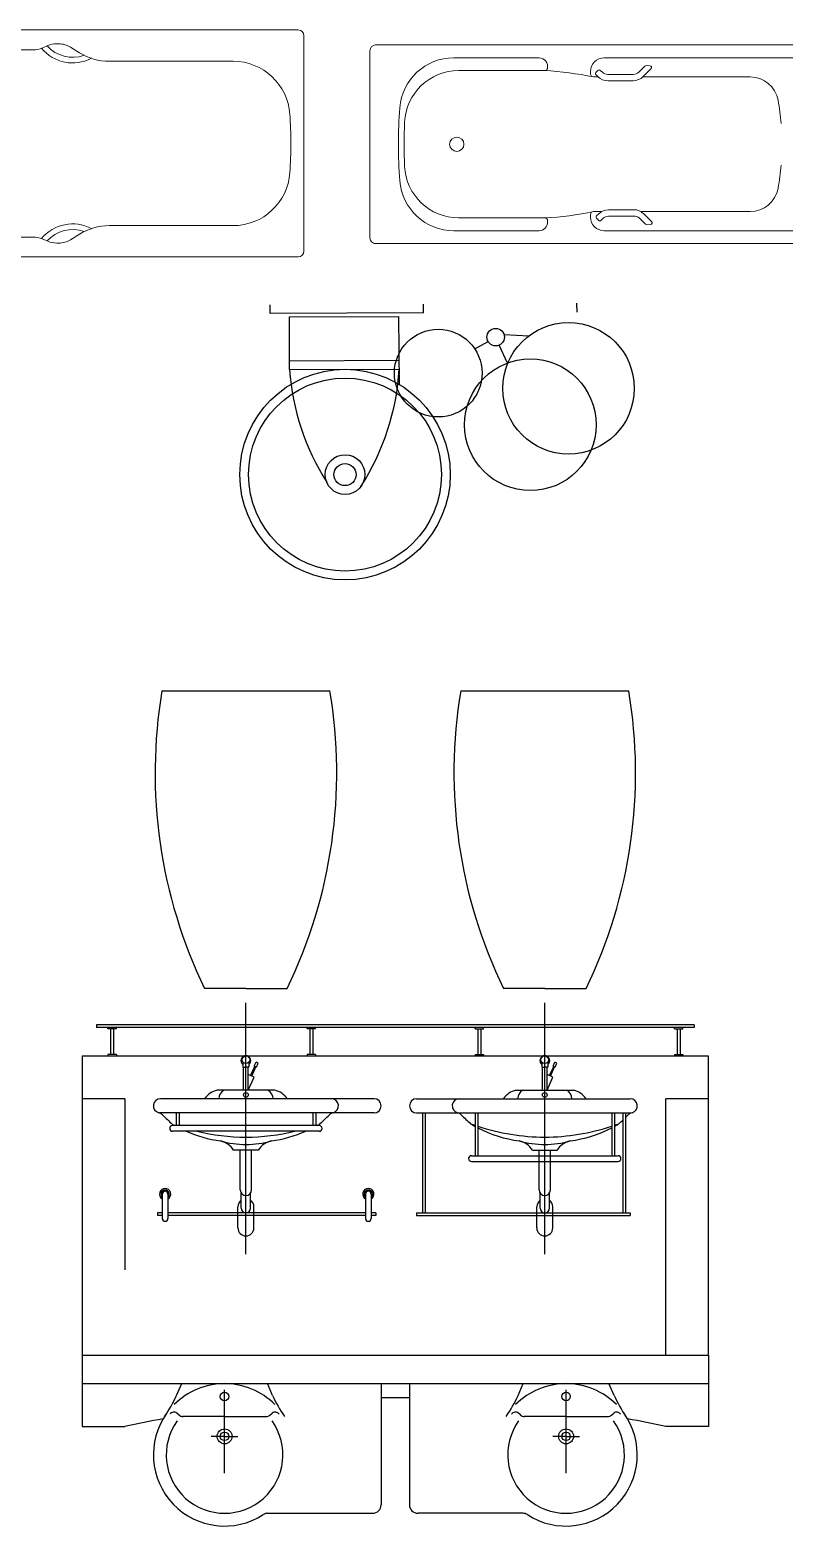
# Model space of a CAD drawing. Header units: millimetres. Extents: x -4763 to 645, y -25 to 217.
# Drawn here: x -53.05 to -50.4, y 12.58 to 17.83 of the extents above; entities that cross this region are included whole.
import ezdxf

# ---------------------------------------------------------------- set-up
doc = ezdxf.new("R2010")
doc.units = ezdxf.units.MM
doc.header["$LTSCALE"] = 0.5
doc.linetypes.add('DASHED', pattern=[15, 12, -3])
doc.layers.add('A740G3', color=3, linetype='Continuous', lineweight=0)
doc.layers.add('MEBEL', color=7, linetype='DASHED')

# ---------------------------------------------------------------- blocks, each defined once
blk = doc.blocks.new('*B222')
at = {"layer": 'A740G3', "color": 0, "linetype": 'ByBlock'}
for p, q in [((1672, 0), (20, 0)), ((0, -20), (0, -35)), ((0, -35), (0, -677)), ((594.123494, -45), (294.327572, -45)), ((1492, -45), (822.992291, -45)), ((1692, -677), (1692, -20)), ((613.488411, -90), (311.596266, -90)), ((774.992291, -93), (774.992291, -102)), ((793.711267, -96.847132), (800.517601, -89.52089)), ((808.997146, -89.208945), (816.289742, -95.984019)), ((835.347475, -103.470541), (924.370156, -103.470541)), ((944.164202, -95.274473), (965.29701, -74.152215)), ((959.716666, -110.834706), (987.006326, -83.55867)), ((969.954515, -72.410348), (983.180668, -73.329403)), ((801.315806, -112), (784.992291, -112)), ((794.023213, -105.326678), (801.315809, -112.101752)), ((835.347475, -125.470541), (924.370156, -125.470541)), ((1335.206557, -112), (958.51102, -112)), ((1672, -225), (1672, -472)), ((311.596266, -607), (614.123494, -607)), ((624.123494, -617), (624.123494, -622)), ((774.992291, -595), (774.992291, -604)), ((784.992291, -585), (814.263476, -585)), ((795.977488, -608.106375), (802.848501, -615.371991)), ((796.214249, -599.624397), (803.446497, -592.784939)), ((811.330479, -615.608752), (818.562727, -608.769294)), ((837.358311, -579.114983), (926.377493, -578.325791)), ((837.553342, -601.114119), (926.572524, -600.324926)), ((946.438451, -608.345196), (967.75768, -629.279281)), ((951.781638, -585), (1335.206557, -585)), ((961.852362, -592.647701), (989.382753, -619.68074)), ((972.430443, -630.97979), (985.647929, -629.94352)), ((294.327572, -652), (594.123494, -652)), ((822.992291, -652), (1492, -652)), ((15, -696.36), (20, -697)), ((20, -697), (1672, -697))]:
    blk.add_line(p, q, dxfattribs=at)
for centre, radius, start, end in [((20, -20), 20, 90, 180), ((1672, -20), 20, 0.001, 90), ((294.327572, -235), 190, 90, 175.632922222), ((594.123494, -75), 30, 345.522488889, 90), ((822.992291, -93), 48, 90, 180), ((1492, -225), 180, 0, 90), ((311.596266, -280), 190, 90, 177.330136111), ((613.488411, -80), 10, 270, 345.522488889), ((554.670767, -1228.011114), 1139.530084, 78.339055556, 87.041322222), ((784.992291, -102), 10, 180, 246.879636111), ((798.107013, -100.930932), 6, 137.106844444, 227.106847222), ((804.913346, -93.60469), 6, 47.106844444, 137.106844444), ((835.347475, -75.470541), 28, 227.106847222, 270), ((924.370156, -75.470541), 28, 270, 314.985697222), ((969.538591, -78.395914), 6, 86.025033333, 134.985694444), ((982.764745, -79.31497), 6, 314.985697222, 86.025033333), ((835.347475, -75.470541), 50, 227.106847222, 270), ((924.370156, -75.470541), 50, 270, 314.985697222), ((1335.206557, -212), 100, 10.232155556, 90), ((579.006763, -348.5), 868.420704, 4.81425, 10.232155556), ((1780.55625, -348.5), 1680.55625, 175.632922222, 184.367077778), ((1780.55625, -348.5), 1660.55625, 177.330136111, 182.669863889), ((305, -348.5), 25, 0, 180), ((305, -348.5), 25, 180, 360), ((311.596266, -417), 190, 182.669863889, 270), ((579.006763, -348.5), 868.420704, 349.767844444, 355.18575), ((1492, -472), 180, 270, 0), ((294.327572, -462), 190, 184.367077778, 270), ((1335.206557, -485), 100, 270, 349.767844444), ((594.123494, -622), 30, 270, 0), ((614.123494, -617), 10, 0, 90), ((554.391233, 531.47511), 1140.041016, 273.003380556, 281.669988889), ((784.992291, -595), 10, 113.138391667, 180), ((822.992291, -604), 48, 180, 270), ((800.336857, -603.983767), 6, 133.401088889, 223.401091667), ((807.207871, -611.249383), 6, 223.401091667, 313.401091667), ((837.801564, -629.113019), 50, 90.507936111, 133.401088889), ((837.801564, -629.113019), 28, 90.507936111, 133.401088889), ((926.820746, -628.323826), 50, 45.522241667, 90.507936111), ((926.820746, -628.323826), 28, 45.522241667, 90.507936111), ((971.961474, -624.998146), 6, 225.522244444, 274.482905556), ((985.17896, -623.961875), 6, 274.482905556, 45.522241667), ((20, -677), 20, 180, 270), ((1672, -677), 20, 270.001002778, 359.999002778)]:
    blk.add_arc(centre, radius, start, end, dxfattribs=at)
blk = doc.blocks.new('PLUMBING0061')
at = {"color": 0, "linetype": 'ByBlock'}
blk.add_blockref('*B222', (0, 0), dxfattribs=at)
blk = doc.blocks.new('*B224')
at = {"layer": 'A740G3', "color": 0, "linetype": 'ByBlock'}
for p, q in [((1666, 0), (20, 0)), ((0, -20), (0, -35)), ((0, -35), (0, -777)), ((817.424414, -48.683176), (824.165643, -48.683176)), ((1686, -777), (1686, -20)), ((327.223808, -70), (734.975214, -70)), ((766.670137, -63.453604), (785.729491, -55.229572)), ((866.394013, -60.736396), (897.175674, -79.866948)), ((1436.981439, -110), (1002.746598, -110)), ((327.223808, -727), (734.975214, -727)), ((766.670137, -733.546396), (785.729491, -741.770428)), ((866.394013, -736.263604), (897.175674, -717.133052)), ((1002.746598, -687), (1436.981439, -687)), ((817.424414, -748.316824), (824.165643, -748.316824)), ((15, -796.36), (20, -797)), ((20, -797), (1666, -797))]:
    blk.add_line(p, q, dxfattribs=at)
blk.add_circle((285, -398.5), 20, dxfattribs=at)
for centre, radius, start, end in [((20, -20), 20, 90, 180), ((1666, -20), 20, 0.001, 90), ((817.424414, -128.683176), 80, 90, 113.339994444), ((824.165643, -128.683176), 80, 58.139383333, 90), ((327.223808, -270), 200, 90, 173.564847222), ((734.975214, 10), 80, 270, 293.339997222), ((873.339157, 24.493537), 140.565743, 219.216138889, 297.967394444), ((873.339157, 24.493537), 120.565743, 221.957063889, 289.577558333), ((1002.746598, 90), 200, 238.139386111, 270), ((1436.981439, -310), 200, 3.906977778, 90), ((1466.516779, -398.5), 1346.516779, 173.564847222, 186.435152778), ((141.142543, -398.5), 1498.857457, 356.093022222, 3.906977778), ((1436.981439, -487), 200, 270, 356.093022222), ((327.223808, -527), 200, 186.435152778, 270), ((873.339157, -821.493537), 140.565743, 62.032605556, 140.783861111), ((734.975214, -807), 80, 66.660002778, 90), ((873.339157, -821.493537), 120.565743, 70.422441667, 138.042936111), ((1002.746598, -887), 200, 90, 121.860613889), ((20, -777), 20, 180, 270), ((817.424414, -668.316824), 80, 246.660005556, 270), ((824.165643, -668.316824), 80, 270, 301.860616667), ((1666, -777), 20, 270.001002778, 359.999002778)]:
    blk.add_arc(centre, radius, start, end, dxfattribs=at)
blk = doc.blocks.new('PLUMBING0064')
at = {"color": 0, "linetype": 'ByBlock'}
blk.add_blockref('*B224', (0, 0), dxfattribs=at)

msp = doc.modelspace()

# ---------------------------------------------------------------- linework, layer by layer
at = {"layer": 'MEBEL', "color": 7, "linetype": 'Continuous'}
for p, q in [((-52.20367, 16.83475), (-52.20383, 16.86555)), ((-51.66467, 16.83755), (-51.66483, 16.86835)), ((-51.12568, 16.84036), (-51.12584, 16.87116)), ((-51.66467, 16.83755), (-52.20367, 16.83475)), ((-52.13613, 16.82302), (-51.75113, 16.82517)), ((-52.1351, 16.63822), (-52.13613, 16.82302)), ((-51.7498, 16.58628), (-51.75113, 16.82517)), ((-51.38189, 16.76135), (-51.29538, 16.75626)), ((-51.48453, 16.71067), (-51.43811, 16.73707)), ((-51.37035, 16.66098), (-51.39872, 16.7242)), ((-52.13527, 16.66902), (-51.75027, 16.67117)), ((-52.1351, 16.63822), (-51.7501, 16.64037)), ((-52.58363, 15.51039), (-51.99374, 15.51039)), ((-51.5339, 15.51039), (-50.94401, 15.51039))]:
    msp.add_line(p, q, dxfattribs=at)
at = {"layer": 'MEBEL', "color": 7, "linetype": 'Continuous', "ltscale": 0.7}
for p, q in [((-52.28869, 14.46561), (-52.43363, 14.46561)), ((-52.28869, 14.46561), (-52.14374, 14.46561)), ((-51.23896, 14.46561), (-51.3839, 14.46561)), ((-51.23896, 14.46561), (-51.09401, 14.46561)), ((-52.28869, 13.53282), (-52.28869, 14.41561)), ((-51.23896, 13.53282), (-51.23896, 14.41561)), ((-50.71382, 14.33876), (-52.81382, 14.33876)), ((-52.81382, 14.33876), (-52.81382, 14.32876)), ((-50.71382, 14.33876), (-50.71382, 14.32876)), ((-50.71382, 14.32876), (-52.81382, 14.32876)), ((-52.77382, 14.32376), (-52.77382, 14.32876)), ((-52.74382, 14.32376), (-52.77382, 14.32376)), ((-52.76382, 14.32376), (-52.76382, 14.23376)), ((-52.75382, 14.32376), (-52.75382, 14.23376)), ((-52.74382, 14.32376), (-52.74382, 14.32876)), ((-52.07382, 14.32376), (-52.07382, 14.32876)), ((-52.04382, 14.32376), (-52.07382, 14.32376)), ((-52.06382, 14.32376), (-52.06382, 14.23376)), ((-52.05382, 14.32376), (-52.05382, 14.23376)), ((-52.04382, 14.32376), (-52.04382, 14.32876)), ((-51.48382, 14.32376), (-51.48382, 14.32876)), ((-51.48382, 14.32376), (-51.45382, 14.32376)), ((-51.47382, 14.32376), (-51.47382, 14.23376)), ((-51.46382, 14.32376), (-51.46382, 14.23376)), ((-51.45382, 14.32376), (-51.45382, 14.32876)), ((-50.78382, 14.32376), (-50.78382, 14.32876)), ((-50.78382, 14.32376), (-50.75382, 14.32376)), ((-50.77382, 14.32376), (-50.77382, 14.23376)), ((-50.76382, 14.32376), (-50.76382, 14.23376)), ((-50.75382, 14.32376), (-50.75382, 14.32876)), ((-52.74382, 14.23376), (-52.77382, 14.23376)), ((-52.77382, 14.23376), (-52.77382, 14.22876)), ((-52.74382, 14.23376), (-52.74382, 14.22876)), ((-52.07382, 14.23376), (-52.07382, 14.22876)), ((-52.04382, 14.23376), (-52.07382, 14.23376)), ((-52.04382, 14.23376), (-52.04382, 14.22876)), ((-51.48382, 14.23376), (-51.45382, 14.23376)), ((-51.48382, 14.23376), (-51.48382, 14.22876)), ((-51.45382, 14.23376), (-51.45382, 14.22876)), ((-51.23896, 13.9001), (-51.23896, 14.2521)), ((-50.78382, 14.23376), (-50.78382, 14.22876)), ((-50.78382, 14.23376), (-50.75382, 14.23376)), ((-50.75382, 14.23376), (-50.75382, 14.22876)), ((-50.66382, 14.22876), (-52.86382, 14.22876)), ((-52.29899, 14.20737), (-52.29899, 14.18932)), ((-52.29899, 14.18932), (-52.28869, 14.18932)), ((-52.29701, 14.10876), (-52.29701, 14.18932)), ((-52.27839, 14.18932), (-52.28869, 14.18932)), ((-52.28037, 14.10876), (-52.28037, 14.18932)), ((-52.27839, 14.20737), (-52.27839, 14.18932)), ((-52.27203, 14.16021), (-52.25742, 14.19228)), ((-52.26834, 14.15856), (-52.2541, 14.19081)), ((-52.25928, 14.1931), (-52.25316, 14.20697)), ((-52.25207, 14.18992), (-52.25928, 14.1931)), ((-52.24595, 14.20379), (-52.25316, 14.20697)), ((-52.25316, 14.20697), (-52.25316, 14.20697)), ((-52.25207, 14.18992), (-52.24595, 14.20379)), ((-52.25113, 14.20607), (-52.25112, 14.20609)), ((-52.25112, 14.20609), (-52.25112, 14.20609)), ((-52.24798, 14.20468), (-52.24798, 14.20468)), ((-52.24798, 14.20468), (-52.24798, 14.20468)), ((-51.24926, 14.20737), (-51.24926, 14.18932)), ((-51.24926, 14.18932), (-51.23896, 14.18932)), ((-51.24728, 14.10876), (-51.24728, 14.18932)), ((-51.22866, 14.18932), (-51.23896, 14.18932)), ((-51.23064, 14.10876), (-51.23064, 14.18932)), ((-51.22866, 14.20737), (-51.22866, 14.18932)), ((-51.2223, 14.16021), (-51.20769, 14.19228)), ((-51.21861, 14.15856), (-51.20437, 14.19081)), ((-51.20955, 14.1931), (-51.20343, 14.20697)), ((-51.20234, 14.18992), (-51.20955, 14.1931)), ((-51.20343, 14.20697), (-51.20343, 14.20697)), ((-51.19622, 14.20379), (-51.20343, 14.20697)), ((-51.20234, 14.18992), (-51.19622, 14.20379)), ((-51.2014, 14.20607), (-51.20139, 14.20609)), ((-51.20139, 14.20609), (-51.20139, 14.20609)), ((-51.19825, 14.20468), (-51.19825, 14.20468)), ((-51.19825, 14.20468), (-51.19825, 14.20468)), ((-50.66382, 13.17876), (-50.66382, 14.22876)), ((-52.26001, 14.15488), (-52.28037, 14.16387)), ((-52.28037, 14.10876), (-52.26001, 14.15488)), ((-51.21028, 14.15488), (-51.23064, 14.16387)), ((-51.23064, 14.10876), (-51.21028, 14.15488)), ((-52.71382, 14.07876), (-52.86382, 14.07876)), ((-52.71382, 14.07876), (-52.71382, 13.47876)), ((-51.83869, 14.07876), (-52.58869, 14.07876)), ((-52.18746, 14.10876), (-52.38992, 14.10876)), ((-51.68896, 14.07876), (-50.93896, 14.07876)), ((-51.34019, 14.10876), (-51.13773, 14.10876)), ((-50.81382, 13.17876), (-50.81382, 14.07876)), ((-50.66382, 14.07876), (-50.81382, 14.07876)), ((-51.83869, 14.02876), (-52.59246, 14.02876)), ((-52.53369, 14.02876), (-52.53369, 13.98473)), ((-52.52369, 14.02876), (-52.52369, 13.98473)), ((-52.05369, 14.02876), (-52.05369, 13.98473)), ((-52.04369, 14.02876), (-52.04369, 13.98473)), ((-51.68896, 14.02876), (-50.93519, 14.02876)), ((-51.66896, 14.02876), (-51.66896, 13.67876)), ((-51.65896, 14.02876), (-51.65896, 13.67876)), ((-51.48396, 14.02876), (-51.48396, 13.87876)), ((-51.47396, 14.02876), (-51.47396, 13.87876)), ((-51.00396, 14.02876), (-51.00396, 13.87876)), ((-50.99396, 14.02876), (-50.99396, 13.87876)), ((-50.96519, 14.02876), (-50.96519, 13.67876)), ((-50.95519, 14.02876), (-50.95519, 13.67876)), ((-52.03093, 13.98473), (-52.54645, 13.98473)), ((-52.03093, 13.96473), (-52.54645, 13.96473)), ((-52.24565, 13.89876), (-52.33173, 13.89876)), ((-52.30843, 13.75876), (-52.30843, 13.89876)), ((-52.26895, 13.75876), (-52.26895, 13.89876)), ((-51.49672, 13.87876), (-50.9812, 13.87876)), ((-51.28199, 13.89876), (-51.19592, 13.89876)), ((-51.2587, 13.75876), (-51.2587, 13.89876)), ((-51.21922, 13.75876), (-51.21922, 13.89876)), ((-51.49672, 13.85876), (-50.9812, 13.85876)), ((-52.58246, 13.744), (-52.58246, 13.65876)), ((-52.56246, 13.744), (-52.56246, 13.65876)), ((-52.305, 13.69506), (-52.305, 13.74763)), ((-52.27238, 13.69506), (-52.27238, 13.74763)), ((-51.86869, 13.744), (-51.86869, 13.65876)), ((-51.84869, 13.744), (-51.84869, 13.65876)), ((-51.25527, 13.69506), (-51.25527, 13.74763)), ((-51.22265, 13.69506), (-51.22265, 13.74763)), ((-52.58246, 13.67876), (-52.59869, 13.67876)), ((-52.59869, 13.67876), (-52.59869, 13.66876)), ((-52.58246, 13.66876), (-52.59869, 13.66876)), ((-51.86869, 13.67876), (-52.56246, 13.67876)), ((-51.86869, 13.66876), (-52.56246, 13.66876)), ((-52.31673, 13.62538), (-52.31673, 13.69952)), ((-52.26065, 13.62538), (-52.26065, 13.69952)), ((-51.83246, 13.67876), (-51.84869, 13.67876)), ((-51.83246, 13.66876), (-51.84869, 13.66876)), ((-51.83246, 13.67876), (-51.83246, 13.66876)), ((-51.68896, 13.67876), (-50.93896, 13.67876)), ((-51.68896, 13.67876), (-51.68896, 13.66876)), ((-51.68896, 13.66876), (-50.93896, 13.66876)), ((-51.267, 13.62538), (-51.267, 13.69952)), ((-51.21092, 13.62538), (-51.21092, 13.69952)), ((-50.93896, 13.67876), (-50.93896, 13.66876)), ((-52.86382, 13.17876), (-52.86382, 12.92876)), ((-50.66382, 13.17876), (-50.66382, 12.92876)), ((-52.86382, 13.07876), (-50.66382, 13.07876)), ((-52.53245, 13.03668), (-52.51416, 13.07876)), ((-52.19492, 13.03668), (-52.21322, 13.07876)), ((-51.81369, 13.07876), (-51.81369, 12.65376)), ((-51.81369, 13.07876), (-51.71417, 13.07876)), ((-51.71417, 13.07876), (-51.71417, 12.65376)), ((-51.33293, 13.03668), (-51.31464, 13.07876)), ((-50.9954, 13.03668), (-51.0137, 13.07876)), ((-52.36369, 12.76444), (-52.36369, 13.05661)), ((-51.16417, 12.76444), (-51.16417, 13.05661)), ((-52.52277, 12.96796), (-52.53108, 12.97523)), ((-52.20461, 12.96796), (-52.1963, 12.97523)), ((-51.32325, 12.96796), (-51.33156, 12.97523)), ((-51.00509, 12.96796), (-50.99678, 12.97523)), ((-52.86382, 12.92876), (-52.71382, 12.92876)), ((-52.36369, 12.96376), (-52.51183, 12.96376)), ((-52.36369, 12.96376), (-52.21554, 12.96376)), ((-51.16417, 12.96376), (-51.31231, 12.96376)), ((-51.16417, 12.96376), (-51.01602, 12.96376)), ((-50.66382, 12.92876), (-50.81382, 12.92876)), ((-52.36369, 12.89376), (-52.41042, 12.89376)), ((-52.36369, 12.89376), (-52.31696, 12.89376)), ((-51.16417, 12.89376), (-51.2109, 12.89376)), ((-51.16417, 12.89376), (-51.11744, 12.89376)), ((-52.21146, 12.62376), (-51.84369, 12.62376)), ((-51.3164, 12.62376), (-51.68417, 12.62376))]:
    msp.add_line(p, q, dxfattribs=at)
at = {"layer": 'MEBEL', "color": 1, "linetype": 'Continuous', "ltscale": 0.7}
for p, q in [((-52.86382, 14.22876), (-52.86382, 13.17876)), ((-52.86382, 13.17876), (-50.66382, 13.17876))]:
    msp.add_line(p, q, dxfattribs=at)
at = {"layer": 'MEBEL', "color": 7, "linetype": 'Continuous'}
for centre, radius in [((-51.61312, 16.62593), 0.154), ((-51.41133, 16.7523), 0.0308), ((-51.15554, 16.5724), 0.231), ((-51.28942, 16.44462), 0.231), ((-51.94054, 16.2697), 0.3696), ((-51.94054, 16.2697), 0.3388), ((-51.94054, 16.2697), 0.0696), ((-51.94054, 16.2697), 0.0388)]:
    msp.add_circle(centre, radius, dxfattribs=at)
at = {"layer": 'MEBEL', "color": 7, "linetype": 'Continuous', "ltscale": 0.7}
for centre, radius in [((-52.28869, 14.21579), 0.01331), ((-51.23896, 14.21579), 0.01331), ((-52.28869, 14.09232), 0.00832), ((-51.23896, 14.09232), 0.00832), ((-52.36369, 13.03376), 0.015), ((-51.16417, 13.03376), 0.015), ((-52.36369, 12.89376), 0.02626), ((-51.16417, 12.89376), 0.02626), ((-52.36369, 12.89376), 0.015), ((-51.16417, 12.89376), 0.015)]:
    msp.add_circle(centre, radius, dxfattribs=at)
at = {"layer": 'MEBEL', "color": 7, "linetype": 'Continuous'}
for centre, radius, start, end in [((-51.29502, 16.69618), 0.84208, 183.94653, 212.53786), ((-52.60452, 16.69132), 0.85593, 327.22507, 356.58739)]:
    msp.add_arc(centre, radius, start, end, dxfattribs=at)
at = {"layer": 'MEBEL', "color": 7, "linetype": 'Continuous', "ltscale": 0.7}
for centre, radius, start, end in [((-50.87425, 15.22265), 1.73344, 170.44503, 205.89532), ((-53.70313, 15.22265), 1.73344, 334.10468, 9.55497), ((-49.82451, 15.22265), 1.73344, 170.44503, 205.89532), ((-52.6534, 15.22265), 1.73344, 334.10468, 9.55497), ((-52.28869, 14.2126), 0.01729, 306.58642, 233.41358), ((-51.23896, 14.2126), 0.01729, 306.58642, 233.41358), ((-52.58869, 14.05376), 0.025, 90, 255.11642), ((-52.37278, 14.03681), 0.07396, 103.40272, 145.45015), ((-52.35, 14.07876), 0.03395, 117.91136, 180), ((-52.22738, 14.07876), 0.03395, 0, 62.08864), ((-52.2046, 14.03681), 0.07396, 34.54985, 76.59728), ((-51.98869, 14.05376), 0.025, 284.88358, 90), ((-51.83869, 14.05376), 0.025, 270, 90), ((-51.68896, 14.05376), 0.025, 90, 270), ((-51.53896, 14.05376), 0.025, 90, 255.11642), ((-51.32304, 14.03681), 0.07396, 103.40272, 145.45015), ((-51.30027, 14.07876), 0.03395, 117.91136, 180), ((-51.17765, 14.07876), 0.03395, 0, 62.08864), ((-51.15487, 14.03681), 0.07396, 34.54985, 76.59728), ((-50.93896, 14.05376), 0.025, 284.88358, 90), ((-52.60282, 14.0006), 0.03, 45.79317, 75.11642), ((-51.97456, 14.0006), 0.03, 104.88358, 134.20683), ((-51.55309, 14.0006), 0.03, 45.79317, 75.11642), ((-50.92483, 14.0006), 0.03, 104.88358, 134.20683), ((-51.60382, 15.02764), 1.40276, 225.79316, 227.77266), ((-51.60382, 15.02764), 1.40276, 225.79317, 226.32873), ((-52.54645, 13.97473), 0.01, 90, 270), ((-52.31284, 14.3913), 0.46534, 239.84765, 240.89199), ((-52.26454, 14.3913), 0.46534, 299.10801, 300.15235), ((-52.03093, 13.97473), 0.01, 270, 90), ((-52.97356, 15.02764), 1.40276, 312.22734, 314.20683), ((-50.55409, 15.02764), 1.40276, 225.79317, 227.6387), ((-51.23294, 14.71966), 0.77569, 249.91865, 251.1189), ((-51.47906, 14.0133), 0.03, 227.6387, 240.26066), ((-51.26311, 14.3913), 0.46534, 240.26066, 241.66705), ((-51.23294, 14.71966), 0.77569, 251.89776, 269.55555), ((-51.26311, 14.3913), 0.46534, 243.05694, 261.92845), ((-51.24498, 14.71966), 0.77569, 270.44445, 288.10224), ((-51.21481, 14.3913), 0.46534, 278.07155, 296.94306), ((-51.24498, 14.71966), 0.77569, 288.8811, 290.08135), ((-51.21481, 14.3913), 0.46534, 298.33295, 299.73934), ((-50.99885, 14.0133), 0.03, 299.73934, 312.3613), ((-51.92383, 15.02764), 1.40276, 312.3613, 313.1092), ((-51.92383, 15.02764), 1.40276, 313.67127, 314.20683), ((-52.31284, 14.3913), 0.46534, 246.44597, 261.92845), ((-52.28267, 14.71966), 0.77569, 256.71543, 269.55555), ((-52.3925, 13.85984), 0.07217, 32.63697, 78.55584), ((-52.28869, 14.25781), 0.33926, 254.70545, 285.29455), ((-52.29471, 14.71966), 0.77569, 270.44445, 283.28457), ((-52.18488, 13.85984), 0.07217, 101.44416, 147.36303), ((-52.26454, 14.3913), 0.46534, 278.07155, 293.55403), ((-51.23896, 14.25781), 0.33926, 254.70545, 285.29455), ((-51.34277, 13.85984), 0.07217, 32.63697, 78.55584), ((-51.13515, 13.85984), 0.07217, 101.44416, 147.36303), ((-51.49672, 13.86876), 0.01, 90, 270), ((-50.9812, 13.86876), 0.01, 270, 90), ((-52.57246, 13.744), 0.0197, 300.50392, 239.49608), ((-51.85869, 13.744), 0.0197, 300.50392, 239.49608), ((-52.57246, 13.744), 0.01445, 313.79884, 226.20116), ((-52.57246, 13.744), 0.01, 0, 180), ((-52.28869, 13.69952), 0.02804, 125.56407, 180), ((-52.28869, 13.75876), 0.01974, 180, 0), ((-52.28869, 13.69952), 0.02804, 0, 54.43593), ((-51.85869, 13.744), 0.01445, 313.79884, 226.20116), ((-51.85869, 13.744), 0.01, 0, 180), ((-51.23896, 13.69952), 0.02804, 125.56407, 180), ((-51.23896, 13.75876), 0.01974, 180, 0), ((-51.23896, 13.69952), 0.02804, 0, 54.43593), ((-52.57246, 13.65876), 0.01, 180, 0), ((-52.28869, 13.69506), 0.01631, 180, 0), ((-51.85869, 13.65876), 0.01, 180, 0), ((-51.23896, 13.69506), 0.01631, 180, 0), ((-52.28869, 13.62538), 0.02804, 180, 0), ((-51.23896, 13.62538), 0.02804, 180, 0), ((-52.36369, 12.82876), 0.25, 44.90138, 135.09862), ((-51.16417, 12.82876), 0.25, 44.90138, 135.09862), ((-52.9626, 13.234), 0.47325, 325.17754, 335.35868), ((-51.76477, 13.234), 0.47325, 204.64132, 214.82246), ((-51.76382, 8.46626), 4.5625, 89.37642, 90.62622), ((-51.76308, 13.234), 0.47325, 325.17754, 335.35868), ((-50.56525, 13.234), 0.47325, 204.64132, 214.82246), ((-52.36369, 12.82876), 0.25, 144.51727, 302.93523), ((-52.54129, 12.96119), 0.01737, 53.98099, 144.04012), ((-52.18609, 12.96119), 0.01737, 35.95988, 126.01901), ((-51.34177, 12.96119), 0.01737, 53.98099, 144.04012), ((-51.16417, 12.82876), 0.25, 237.06477, 35.48273), ((-50.98657, 12.96119), 0.01737, 35.95988, 126.01901), ((-51.76382, 8.46626), 4.5625, 100.29611, 102.01801), ((-52.36369, 12.82876), 0.205, 144.44277, 35.55723), ((-52.5105, 12.98354), 0.01983, 225.84407, 273.85831), ((-52.21688, 12.98354), 0.01983, 266.14169, 314.15593), ((-51.16417, 12.82876), 0.205, 144.44277, 35.55723), ((-51.31098, 12.98354), 0.01983, 225.84407, 273.85831), ((-51.01736, 12.98354), 0.01983, 266.14169, 314.15593), ((-51.76382, 8.46626), 4.5625, 77.98199, 79.70689), ((-52.21146, 12.59376), 0.03, 90, 122.93523), ((-51.84369, 12.65376), 0.03, 270, 0), ((-51.68417, 12.65376), 0.03, 180, 270), ((-51.3164, 12.59376), 0.03, 57.06477, 90)]:
    msp.add_arc(centre, radius, start, end, dxfattribs=at)

# ---------------------------------------------------------------- block references
at = {"xscale": 0.001, "yscale": 0.001, "zscale": 0.001}
for name, p in [('PLUMBING0064', (-53.77074, 17.83061)), ('PLUMBING0061', (-51.85302, 17.77775))]:
    msp.add_blockref(name, p, dxfattribs=at)

doc.saveas('drawing.dxf')
